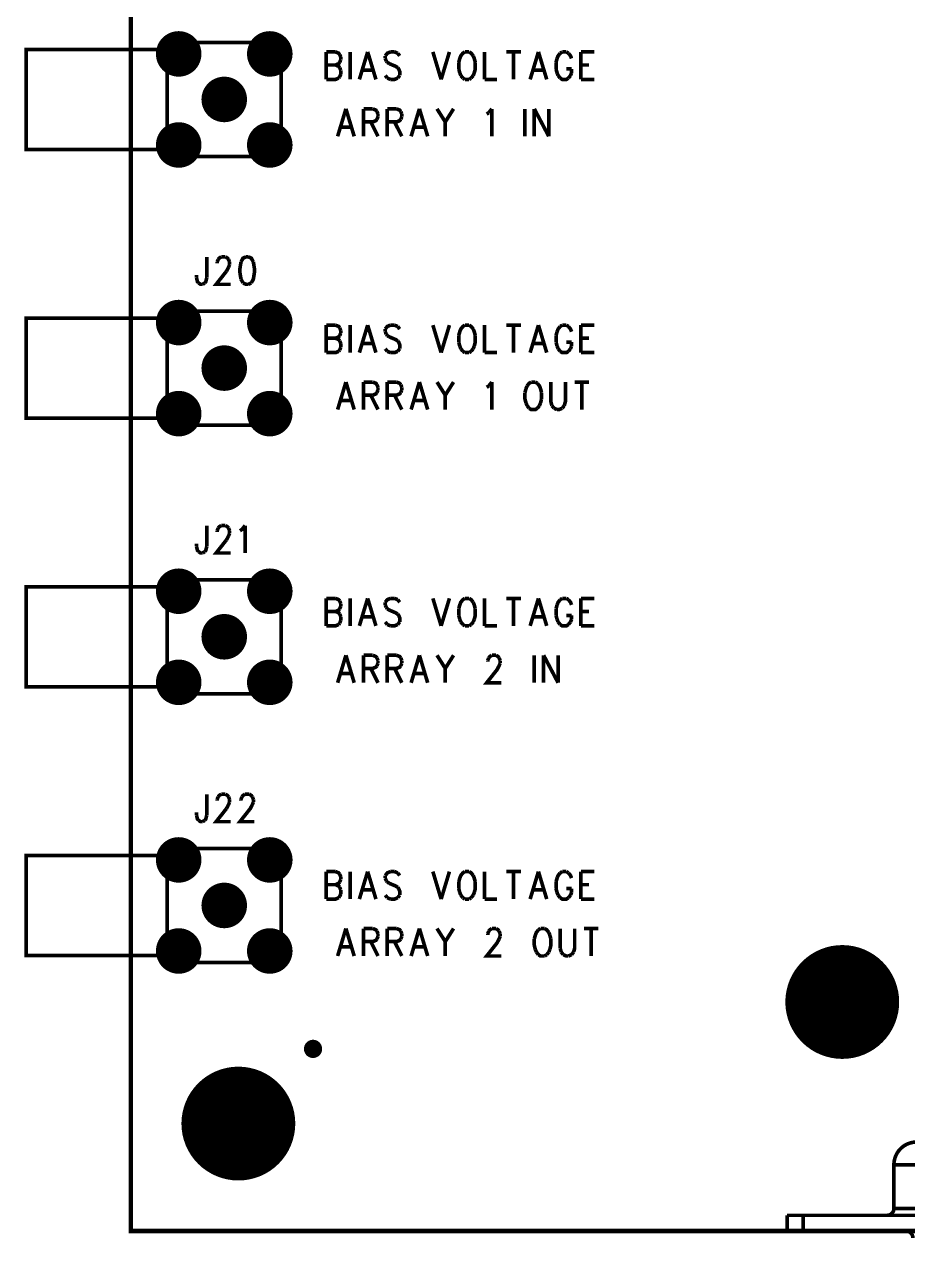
# Model space of a CAD drawing. Extents: x 7.77 to 13.51, y 7.55 to 13.01.
# Drawn here: x 7.766 to 9.706, y 7.981 to 10.65 of the extents above; entities that cross this region are included whole.
import ezdxf

# ---------------------------------------------------------------- set-up
doc = ezdxf.new("R2010")
doc.units = 0
doc.layers.get('0').update_dxf_attribs({"linetype": 'CONTINUOUS'})
doc.layers.add('ASSEMBLY_PHO', color=7, linetype='CONTINUOUS')

# ---------------------------------------------------------------- blocks, each defined once
blk = doc.blocks.new('ROUND_2')
at = {"const_width": 0.05}
blk.add_lwpolyline([(-0.025, 0, 1), (0.025, 0, 1)], format="xyb", close=True, dxfattribs=at)
blk = doc.blocks.new('ROUND_25')
at = {"const_width": 0.02}
blk.add_lwpolyline([(-0.01, 0, 1), (0.01, 0, 1)], format="xyb", close=True, dxfattribs=at)
blk = doc.blocks.new('ROUND_184')
at = {"const_width": 0.125}
blk.add_lwpolyline([(-0.0625, 0, 1), (0.0625, 0, 1)], format="xyb", close=True, dxfattribs=at)

msp = doc.modelspace()

# ---------------------------------------------------------------- linework, layer by layer
at = {"layer": 'ASSEMBLY_PHO'}
for points, const_width in [([(8, 8), (13.5, 8), (13.5, 13), (8, 13), (8, 8)], 0.01), ([(8.08, 10.375), (7.77, 10.375), (7.77, 10.595), (8.08098, 10.595)], 0.008), ([(8.33, 10.36), (8.08, 10.36), (8.08, 10.61), (8.33, 10.61), (8.33, 10.36)], 0.008), ([(8.429, 10.58937), (8.429, 10.529)], 0.008), ([(8.429, 10.58937), (8.44945, 10.58937)], 0.008), ([(8.44945, 10.58937), (8.45627, 10.5865), (8.45854, 10.58362)], 0.008), ([(8.45854, 10.56637), (8.45627, 10.5635), (8.44945, 10.56062)], 0.008), ([(8.45854, 10.58362), (8.46081, 10.57787)], 0.008), ([(8.46081, 10.57212), (8.45854, 10.56637)], 0.008), ([(8.46081, 10.57787), (8.46081, 10.57212)], 0.008), ([(8.48127, 10.58937), (8.48127, 10.529)], 0.008), ([(8.5199, 10.58937), (8.50172, 10.529)], 0.008), ([(8.5199, 10.58937), (8.53809, 10.529)], 0.008), ([(8.5699, 10.58937), (8.56309, 10.5865), (8.55854, 10.58075)], 0.008), ([(8.55854, 10.58075), (8.55854, 10.575)], 0.008), ([(8.55854, 10.575), (8.56081, 10.56925)], 0.008), ([(8.56081, 10.56925), (8.56309, 10.56637)], 0.008), ([(8.56309, 10.56637), (8.56763, 10.5635)], 0.008), ([(8.579, 10.58937), (8.5699, 10.58937)], 0.008), ([(8.58581, 10.5865), (8.579, 10.58937)], 0.008), ([(8.59036, 10.58075), (8.58581, 10.5865)], 0.008), ([(8.66309, 10.58937), (8.68127, 10.529)], 0.008), ([(8.69945, 10.58937), (8.68127, 10.529)], 0.008), ([(8.73354, 10.58937), (8.729, 10.5865), (8.72445, 10.58075), (8.72218, 10.575), (8.7199, 10.56637)], 0.008), ([(8.7199, 10.56637), (8.7199, 10.552)], 0.008), ([(8.74263, 10.58937), (8.73354, 10.58937)], 0.008), ([(8.75172, 10.58075), (8.74718, 10.5865), (8.74263, 10.58937)], 0.008), ([(8.75627, 10.56637), (8.754, 10.575), (8.75172, 10.58075)], 0.008), ([(8.754, 10.54337), (8.75627, 10.552), (8.75627, 10.56637)], 0.008), ([(8.77672, 10.58937), (8.77672, 10.529)], 0.008), ([(8.82445, 10.58937), (8.85627, 10.58937)], 0.008), ([(8.84036, 10.58937), (8.84036, 10.529)], 0.008), ([(8.8949, 10.58937), (8.87672, 10.529)], 0.008), ([(8.8949, 10.58937), (8.91309, 10.529)], 0.008), ([(8.93581, 10.575), (8.93354, 10.56637)], 0.008), ([(8.93354, 10.56637), (8.93354, 10.552)], 0.008), ([(8.94263, 10.5865), (8.93809, 10.58075), (8.93581, 10.575)], 0.008), ([(8.94718, 10.58937), (8.94263, 10.5865)], 0.008), ([(8.95627, 10.58937), (8.94718, 10.58937)], 0.008), ([(8.96081, 10.5865), (8.95627, 10.58937)], 0.008), ([(8.96763, 10.575), (8.96536, 10.58075), (8.96081, 10.5865)], 0.008), ([(8.98809, 10.58937), (8.98809, 10.529)], 0.008), ([(8.98809, 10.58937), (9.01763, 10.58937)], 0.008), ([(8.429, 10.56062), (8.44945, 10.56062)], 0.008), ([(8.44945, 10.56062), (8.45627, 10.55775), (8.45854, 10.55487)], 0.008), ([(8.45854, 10.55487), (8.46081, 10.54912)], 0.008), ([(8.46081, 10.5405), (8.45854, 10.53475)], 0.008), ([(8.46081, 10.54912), (8.46081, 10.5405)], 0.008), ([(8.50854, 10.54912), (8.53127, 10.54912)], 0.008), ([(8.56763, 10.5635), (8.58127, 10.55775), (8.58581, 10.55487)], 0.008), ([(8.58581, 10.55487), (8.58809, 10.552), (8.59036, 10.54625), (8.59036, 10.53762)], 0.008), ([(8.7199, 10.552), (8.72218, 10.54337)], 0.008), ([(8.72218, 10.54337), (8.72445, 10.53762)], 0.008), ([(8.75172, 10.53762), (8.754, 10.54337)], 0.008), ([(8.88354, 10.54912), (8.90627, 10.54912)], 0.008), ([(8.93354, 10.552), (8.93581, 10.54337)], 0.008), ([(8.93581, 10.54337), (8.93809, 10.53762)], 0.008), ([(8.95627, 10.552), (8.96763, 10.552)], 0.008), ([(8.96536, 10.53762), (8.96763, 10.54337)], 0.008), ([(8.96763, 10.54337), (8.96763, 10.552)], 0.008), ([(8.98809, 10.56062), (9.00627, 10.56062)], 0.008), ([(8.45627, 10.53187), (8.44945, 10.529), (8.429, 10.529)], 0.008), ([(8.45854, 10.53475), (8.45627, 10.53187)], 0.008), ([(8.56309, 10.53187), (8.55854, 10.53762)], 0.008), ([(8.5699, 10.529), (8.56309, 10.53187)], 0.008), ([(8.58581, 10.53187), (8.579, 10.529), (8.5699, 10.529)], 0.008), ([(8.59036, 10.53762), (8.58581, 10.53187)], 0.008), ([(8.72445, 10.53762), (8.729, 10.53187)], 0.008), ([(8.729, 10.53187), (8.73354, 10.529)], 0.008), ([(8.73354, 10.529), (8.74263, 10.529)], 0.008), ([(8.74263, 10.529), (8.74718, 10.53187)], 0.008), ([(8.74718, 10.53187), (8.75172, 10.53762)], 0.008), ([(8.77672, 10.529), (8.804, 10.529)], 0.008), ([(8.93809, 10.53762), (8.94263, 10.53187)], 0.008), ([(8.94263, 10.53187), (8.94718, 10.529), (8.95627, 10.529), (8.96081, 10.53187)], 0.008), ([(8.96081, 10.53187), (8.96536, 10.53762)], 0.008), ([(8.98809, 10.529), (9.01763, 10.529)], 0.008), ([(8.47218, 10.46437), (8.454, 10.404)], 0.008), ([(8.47218, 10.46437), (8.49036, 10.404)], 0.008), ([(8.51081, 10.46437), (8.51081, 10.404)], 0.008), ([(8.51081, 10.46437), (8.53127, 10.46437)], 0.008), ([(8.53127, 10.46437), (8.53809, 10.4615), (8.54036, 10.45862)], 0.008), ([(8.54036, 10.45862), (8.54263, 10.45287)], 0.008), ([(8.56309, 10.46437), (8.56309, 10.404)], 0.008), ([(8.56309, 10.46437), (8.58354, 10.46437)], 0.008), ([(8.58354, 10.46437), (8.59036, 10.4615), (8.59263, 10.45862)], 0.008), ([(8.59263, 10.45862), (8.5949, 10.45287)], 0.008), ([(8.63354, 10.46437), (8.61536, 10.404)], 0.008), ([(8.63354, 10.46437), (8.65172, 10.404)], 0.008), ([(8.67218, 10.46437), (8.69036, 10.43562)], 0.008), ([(8.70854, 10.46437), (8.69036, 10.43562)], 0.008), ([(8.78581, 10.45575), (8.79263, 10.46437)], 0.008), ([(8.79263, 10.46437), (8.79263, 10.404)], 0.008), ([(8.86536, 10.46437), (8.86536, 10.404)], 0.008), ([(8.88581, 10.46437), (8.88581, 10.404)], 0.008), ([(8.88581, 10.46437), (8.91763, 10.404)], 0.008), ([(8.91763, 10.46437), (8.91763, 10.404)], 0.008), ([(8.53127, 10.43562), (8.51081, 10.43562)], 0.008), ([(8.52672, 10.43562), (8.54263, 10.404)], 0.008), ([(8.54036, 10.44137), (8.53809, 10.4385), (8.53127, 10.43562)], 0.008), ([(8.54263, 10.44712), (8.54036, 10.44137)], 0.008), ([(8.54263, 10.45287), (8.54263, 10.44712)], 0.008), ([(8.58354, 10.43562), (8.56309, 10.43562)], 0.008), ([(8.579, 10.43562), (8.5949, 10.404)], 0.008), ([(8.59263, 10.44137), (8.59036, 10.4385), (8.58354, 10.43562)], 0.008), ([(8.5949, 10.44712), (8.59263, 10.44137)], 0.008), ([(8.5949, 10.45287), (8.5949, 10.44712)], 0.008), ([(8.69036, 10.43562), (8.69036, 10.404)], 0.008), ([(8.78127, 10.45287), (8.78581, 10.45575)], 0.008), ([(8.46081, 10.42412), (8.48354, 10.42412)], 0.008), ([(8.62218, 10.42412), (8.6449, 10.42412)], 0.008), ([(8.16672, 10.13937), (8.16672, 10.09337)], 0.008), ([(8.19172, 10.13362), (8.194, 10.1365), (8.19854, 10.13937)], 0.008), ([(8.19854, 10.13937), (8.20763, 10.13937)], 0.008), ([(8.20763, 10.13937), (8.21218, 10.1365), (8.21445, 10.13362)], 0.008), ([(8.25309, 10.13937), (8.24627, 10.1365), (8.24172, 10.12787)], 0.008), ([(8.25763, 10.13937), (8.25309, 10.13937)], 0.008), ([(8.269, 10.12787), (8.26445, 10.1365), (8.25763, 10.13937)], 0.008), ([(8.18945, 10.12787), (8.19172, 10.13362)], 0.008), ([(8.18945, 10.125), (8.18945, 10.12787)], 0.008), ([(8.21445, 10.11637), (8.2099, 10.10775)], 0.008), ([(8.21445, 10.13362), (8.21672, 10.12787)], 0.008), ([(8.21672, 10.12212), (8.21445, 10.11637)], 0.008), ([(8.21672, 10.12787), (8.21672, 10.12212)], 0.008), ([(8.24172, 10.12787), (8.23945, 10.1135), (8.23945, 10.10487)], 0.008), ([(8.27127, 10.10487), (8.27127, 10.1135), (8.269, 10.12787)], 0.008), ([(8.144, 10.09337), (8.144, 10.09912)], 0.008), ([(8.14854, 10.08187), (8.14627, 10.08475), (8.144, 10.09337)], 0.008), ([(8.16672, 10.09337), (8.16445, 10.08475), (8.16218, 10.08187)], 0.008), ([(8.2099, 10.10775), (8.18718, 10.079), (8.219, 10.079)], 0.008), ([(8.23945, 10.10487), (8.24172, 10.0905)], 0.008), ([(8.24172, 10.0905), (8.24627, 10.08187)], 0.008), ([(8.26445, 10.08187), (8.269, 10.0905), (8.27127, 10.10487)], 0.008), ([(8.15763, 10.079), (8.15309, 10.079), (8.14854, 10.08187)], 0.008), ([(8.16218, 10.08187), (8.15763, 10.079)], 0.008), ([(8.24627, 10.08187), (8.25309, 10.079), (8.25763, 10.079)], 0.008), ([(8.25763, 10.079), (8.26445, 10.08187)], 0.008), ([(8.08, 9.785), (7.77, 9.785), (7.77, 10.005), (8.08098, 10.005)], 0.008), ([(8.33, 9.77), (8.08, 9.77), (8.08, 10.02), (8.33, 10.02), (8.33, 9.77)], 0.008), ([(8.429, 9.98937), (8.429, 9.929)], 0.008), ([(8.429, 9.98937), (8.44945, 9.98937)], 0.008), ([(8.44945, 9.98937), (8.45627, 9.9865), (8.45854, 9.98362)], 0.008), ([(8.45854, 9.98362), (8.46081, 9.97787)], 0.008), ([(8.48127, 9.98937), (8.48127, 9.929)], 0.008), ([(8.5199, 9.98937), (8.50172, 9.929)], 0.008), ([(8.5199, 9.98937), (8.53809, 9.929)], 0.008), ([(8.5699, 9.98937), (8.56309, 9.9865), (8.55854, 9.98075)], 0.008), ([(8.55854, 9.98075), (8.55854, 9.975)], 0.008), ([(8.579, 9.98937), (8.5699, 9.98937)], 0.008), ([(8.58581, 9.9865), (8.579, 9.98937)], 0.008), ([(8.59036, 9.98075), (8.58581, 9.9865)], 0.008), ([(8.66309, 9.98937), (8.68127, 9.929)], 0.008), ([(8.69945, 9.98937), (8.68127, 9.929)], 0.008), ([(8.73354, 9.98937), (8.729, 9.9865), (8.72445, 9.98075), (8.72218, 9.975), (8.7199, 9.96637)], 0.008), ([(8.74263, 9.98937), (8.73354, 9.98937)], 0.008), ([(8.75172, 9.98075), (8.74718, 9.9865), (8.74263, 9.98937)], 0.008), ([(8.75627, 9.96637), (8.754, 9.975), (8.75172, 9.98075)], 0.008), ([(8.77672, 9.98937), (8.77672, 9.929)], 0.008), ([(8.82445, 9.98937), (8.85627, 9.98937)], 0.008), ([(8.84036, 9.98937), (8.84036, 9.929)], 0.008), ([(8.8949, 9.98937), (8.87672, 9.929)], 0.008), ([(8.8949, 9.98937), (8.91309, 9.929)], 0.008), ([(8.94263, 9.9865), (8.93809, 9.98075), (8.93581, 9.975)], 0.008), ([(8.94718, 9.98937), (8.94263, 9.9865)], 0.008), ([(8.95627, 9.98937), (8.94718, 9.98937)], 0.008), ([(8.96081, 9.9865), (8.95627, 9.98937)], 0.008), ([(8.96763, 9.975), (8.96536, 9.98075), (8.96081, 9.9865)], 0.008), ([(8.98809, 9.98937), (8.98809, 9.929)], 0.008), ([(8.98809, 9.98937), (9.01763, 9.98937)], 0.008), ([(8.429, 9.96062), (8.44945, 9.96062)], 0.008), ([(8.45854, 9.96637), (8.45627, 9.9635), (8.44945, 9.96062)], 0.008), ([(8.44945, 9.96062), (8.45627, 9.95775), (8.45854, 9.95487)], 0.008), ([(8.46081, 9.97212), (8.45854, 9.96637)], 0.008), ([(8.45854, 9.95487), (8.46081, 9.94912)], 0.008), ([(8.46081, 9.97787), (8.46081, 9.97212)], 0.008), ([(8.55854, 9.975), (8.56081, 9.96925)], 0.008), ([(8.56081, 9.96925), (8.56309, 9.96637)], 0.008), ([(8.56309, 9.96637), (8.56763, 9.9635)], 0.008), ([(8.56763, 9.9635), (8.58127, 9.95775), (8.58581, 9.95487)], 0.008), ([(8.58581, 9.95487), (8.58809, 9.952), (8.59036, 9.94625), (8.59036, 9.93762)], 0.008), ([(8.7199, 9.96637), (8.7199, 9.952)], 0.008), ([(8.7199, 9.952), (8.72218, 9.94337)], 0.008), ([(8.754, 9.94337), (8.75627, 9.952), (8.75627, 9.96637)], 0.008), ([(8.93581, 9.975), (8.93354, 9.96637)], 0.008), ([(8.93354, 9.96637), (8.93354, 9.952)], 0.008), ([(8.93354, 9.952), (8.93581, 9.94337)], 0.008), ([(8.95627, 9.952), (8.96763, 9.952)], 0.008), ([(8.96763, 9.94337), (8.96763, 9.952)], 0.008), ([(8.98809, 9.96062), (9.00627, 9.96062)], 0.008), ([(8.45627, 9.93187), (8.44945, 9.929), (8.429, 9.929)], 0.008), ([(8.45854, 9.93475), (8.45627, 9.93187)], 0.008), ([(8.46081, 9.9405), (8.45854, 9.93475)], 0.008), ([(8.46081, 9.94912), (8.46081, 9.9405)], 0.008), ([(8.50854, 9.94912), (8.53127, 9.94912)], 0.008), ([(8.56309, 9.93187), (8.55854, 9.93762)], 0.008), ([(8.5699, 9.929), (8.56309, 9.93187)], 0.008), ([(8.58581, 9.93187), (8.579, 9.929), (8.5699, 9.929)], 0.008), ([(8.59036, 9.93762), (8.58581, 9.93187)], 0.008), ([(8.72218, 9.94337), (8.72445, 9.93762)], 0.008), ([(8.72445, 9.93762), (8.729, 9.93187)], 0.008), ([(8.729, 9.93187), (8.73354, 9.929)], 0.008), ([(8.73354, 9.929), (8.74263, 9.929)], 0.008), ([(8.74263, 9.929), (8.74718, 9.93187)], 0.008), ([(8.74718, 9.93187), (8.75172, 9.93762)], 0.008), ([(8.75172, 9.93762), (8.754, 9.94337)], 0.008), ([(8.77672, 9.929), (8.804, 9.929)], 0.008), ([(8.88354, 9.94912), (8.90627, 9.94912)], 0.008), ([(8.93581, 9.94337), (8.93809, 9.93762)], 0.008), ([(8.93809, 9.93762), (8.94263, 9.93187)], 0.008), ([(8.94263, 9.93187), (8.94718, 9.929), (8.95627, 9.929), (8.96081, 9.93187)], 0.008), ([(8.96081, 9.93187), (8.96536, 9.93762)], 0.008), ([(8.96536, 9.93762), (8.96763, 9.94337)], 0.008), ([(8.98809, 9.929), (9.01763, 9.929)], 0.008), ([(8.47218, 9.86437), (8.454, 9.804)], 0.008), ([(8.47218, 9.86437), (8.49036, 9.804)], 0.008), ([(8.51081, 9.86437), (8.51081, 9.804)], 0.008), ([(8.51081, 9.86437), (8.53127, 9.86437)], 0.008), ([(8.53127, 9.86437), (8.53809, 9.8615), (8.54036, 9.85862)], 0.008), ([(8.54036, 9.85862), (8.54263, 9.85287)], 0.008), ([(8.54263, 9.84712), (8.54036, 9.84137)], 0.008), ([(8.54263, 9.85287), (8.54263, 9.84712)], 0.008), ([(8.56309, 9.86437), (8.56309, 9.804)], 0.008), ([(8.56309, 9.86437), (8.58354, 9.86437)], 0.008), ([(8.58354, 9.86437), (8.59036, 9.8615), (8.59263, 9.85862)], 0.008), ([(8.59263, 9.85862), (8.5949, 9.85287)], 0.008), ([(8.5949, 9.84712), (8.59263, 9.84137)], 0.008), ([(8.5949, 9.85287), (8.5949, 9.84712)], 0.008), ([(8.63354, 9.86437), (8.61536, 9.804)], 0.008), ([(8.63354, 9.86437), (8.65172, 9.804)], 0.008), ([(8.67218, 9.86437), (8.69036, 9.83562)], 0.008), ([(8.70854, 9.86437), (8.69036, 9.83562)], 0.008), ([(8.78127, 9.85287), (8.78581, 9.85575)], 0.008), ([(8.78581, 9.85575), (8.79263, 9.86437)], 0.008), ([(8.79263, 9.86437), (8.79263, 9.804)], 0.008), ([(8.86763, 9.85), (8.86536, 9.84137)], 0.008), ([(8.8699, 9.85575), (8.86763, 9.85)], 0.008), ([(8.879, 9.86437), (8.87445, 9.8615), (8.8699, 9.85575)], 0.008), ([(8.88809, 9.86437), (8.879, 9.86437)], 0.008), ([(8.89263, 9.8615), (8.88809, 9.86437)], 0.008), ([(8.90172, 9.84137), (8.89945, 9.85), (8.89718, 9.85575), (8.89263, 9.8615)], 0.008), ([(8.92218, 9.86437), (8.92218, 9.82125), (8.92445, 9.81262)], 0.008), ([(8.95172, 9.81262), (8.954, 9.82125), (8.954, 9.86437)], 0.008), ([(8.97445, 9.86437), (9.00627, 9.86437)], 0.008), ([(8.99036, 9.86437), (8.99036, 9.804)], 0.008), ([(8.46081, 9.82412), (8.48354, 9.82412)], 0.008), ([(8.53127, 9.83562), (8.51081, 9.83562)], 0.008), ([(8.52672, 9.83562), (8.54263, 9.804)], 0.008), ([(8.54036, 9.84137), (8.53809, 9.8385), (8.53127, 9.83562)], 0.008), ([(8.58354, 9.83562), (8.56309, 9.83562)], 0.008), ([(8.579, 9.83562), (8.5949, 9.804)], 0.008), ([(8.59263, 9.84137), (8.59036, 9.8385), (8.58354, 9.83562)], 0.008), ([(8.62218, 9.82412), (8.6449, 9.82412)], 0.008), ([(8.69036, 9.83562), (8.69036, 9.804)], 0.008), ([(8.86536, 9.84137), (8.86536, 9.827), (8.86763, 9.81837)], 0.008), ([(8.86763, 9.81837), (8.8699, 9.81262)], 0.008), ([(8.89718, 9.81262), (8.89945, 9.81837)], 0.008), ([(8.89945, 9.81837), (8.90172, 9.827)], 0.008), ([(8.90172, 9.827), (8.90172, 9.84137)], 0.008), ([(8.8699, 9.81262), (8.87445, 9.80687)], 0.008), ([(8.87445, 9.80687), (8.879, 9.804), (8.88809, 9.804), (8.89263, 9.80687)], 0.008), ([(8.89263, 9.80687), (8.89718, 9.81262)], 0.008), ([(8.92445, 9.81262), (8.929, 9.80687)], 0.008), ([(8.929, 9.80687), (8.93581, 9.804)], 0.008), ([(8.93581, 9.804), (8.94036, 9.804), (8.94718, 9.80687)], 0.008), ([(8.94718, 9.80687), (8.95172, 9.81262)], 0.008), ([(8.16672, 9.54937), (8.16672, 9.50337)], 0.008), ([(8.18945, 9.53787), (8.19172, 9.54362)], 0.008), ([(8.18945, 9.535), (8.18945, 9.53787)], 0.008), ([(8.19172, 9.54362), (8.194, 9.5465), (8.19854, 9.54937)], 0.008), ([(8.19854, 9.54937), (8.20763, 9.54937)], 0.008), ([(8.20763, 9.54937), (8.21218, 9.5465), (8.21445, 9.54362)], 0.008), ([(8.21445, 9.52637), (8.2099, 9.51775)], 0.008), ([(8.21445, 9.54362), (8.21672, 9.53787)], 0.008), ([(8.21672, 9.53212), (8.21445, 9.52637)], 0.008), ([(8.21672, 9.53787), (8.21672, 9.53212)], 0.008), ([(8.23945, 9.53787), (8.244, 9.54075), (8.25081, 9.54937)], 0.008), ([(8.25081, 9.54937), (8.25081, 9.489)], 0.008), ([(8.144, 9.50337), (8.144, 9.50912)], 0.008), ([(8.14854, 9.49187), (8.14627, 9.49475), (8.144, 9.50337)], 0.008), ([(8.16672, 9.50337), (8.16445, 9.49475), (8.16218, 9.49187)], 0.008), ([(8.2099, 9.51775), (8.18718, 9.489), (8.219, 9.489)], 0.008), ([(8.15763, 9.489), (8.15309, 9.489), (8.14854, 9.49187)], 0.008), ([(8.16218, 9.49187), (8.15763, 9.489)], 0.008), ([(8.33, 9.18), (8.08, 9.18), (8.08, 9.43), (8.33, 9.43), (8.33, 9.18)], 0.008), ([(8.08, 9.195), (7.77, 9.195), (7.77, 9.415), (8.08098, 9.415)], 0.008), ([(8.429, 9.38937), (8.429, 9.329)], 0.008), ([(8.429, 9.38937), (8.44945, 9.38937)], 0.008), ([(8.44945, 9.38937), (8.45627, 9.3865), (8.45854, 9.38362)], 0.008), ([(8.45854, 9.36637), (8.45627, 9.3635), (8.44945, 9.36062)], 0.008), ([(8.45854, 9.38362), (8.46081, 9.37787)], 0.008), ([(8.46081, 9.37212), (8.45854, 9.36637)], 0.008), ([(8.46081, 9.37787), (8.46081, 9.37212)], 0.008), ([(8.48127, 9.38937), (8.48127, 9.329)], 0.008), ([(8.5199, 9.38937), (8.50172, 9.329)], 0.008), ([(8.5199, 9.38937), (8.53809, 9.329)], 0.008), ([(8.5699, 9.38937), (8.56309, 9.3865), (8.55854, 9.38075)], 0.008), ([(8.55854, 9.38075), (8.55854, 9.375)], 0.008), ([(8.55854, 9.375), (8.56081, 9.36925)], 0.008), ([(8.56081, 9.36925), (8.56309, 9.36637)], 0.008), ([(8.56309, 9.36637), (8.56763, 9.3635)], 0.008), ([(8.579, 9.38937), (8.5699, 9.38937)], 0.008), ([(8.58581, 9.3865), (8.579, 9.38937)], 0.008), ([(8.59036, 9.38075), (8.58581, 9.3865)], 0.008), ([(8.66309, 9.38937), (8.68127, 9.329)], 0.008), ([(8.69945, 9.38937), (8.68127, 9.329)], 0.008), ([(8.73354, 9.38937), (8.729, 9.3865), (8.72445, 9.38075), (8.72218, 9.375), (8.7199, 9.36637)], 0.008), ([(8.7199, 9.36637), (8.7199, 9.352)], 0.008), ([(8.74263, 9.38937), (8.73354, 9.38937)], 0.008), ([(8.75172, 9.38075), (8.74718, 9.3865), (8.74263, 9.38937)], 0.008), ([(8.75627, 9.36637), (8.754, 9.375), (8.75172, 9.38075)], 0.008), ([(8.754, 9.34337), (8.75627, 9.352), (8.75627, 9.36637)], 0.008), ([(8.77672, 9.38937), (8.77672, 9.329)], 0.008), ([(8.82445, 9.38937), (8.85627, 9.38937)], 0.008), ([(8.84036, 9.38937), (8.84036, 9.329)], 0.008), ([(8.8949, 9.38937), (8.87672, 9.329)], 0.008), ([(8.8949, 9.38937), (8.91309, 9.329)], 0.008), ([(8.93581, 9.375), (8.93354, 9.36637)], 0.008), ([(8.93354, 9.36637), (8.93354, 9.352)], 0.008), ([(8.94263, 9.3865), (8.93809, 9.38075), (8.93581, 9.375)], 0.008), ([(8.94718, 9.38937), (8.94263, 9.3865)], 0.008), ([(8.95627, 9.38937), (8.94718, 9.38937)], 0.008), ([(8.96081, 9.3865), (8.95627, 9.38937)], 0.008), ([(8.96763, 9.375), (8.96536, 9.38075), (8.96081, 9.3865)], 0.008), ([(8.98809, 9.38937), (8.98809, 9.329)], 0.008), ([(8.98809, 9.38937), (9.01763, 9.38937)], 0.008), ([(8.429, 9.36062), (8.44945, 9.36062)], 0.008), ([(8.44945, 9.36062), (8.45627, 9.35775), (8.45854, 9.35487)], 0.008), ([(8.45854, 9.35487), (8.46081, 9.34912)], 0.008), ([(8.46081, 9.3405), (8.45854, 9.33475)], 0.008), ([(8.46081, 9.34912), (8.46081, 9.3405)], 0.008), ([(8.50854, 9.34912), (8.53127, 9.34912)], 0.008), ([(8.56309, 9.33187), (8.55854, 9.33762)], 0.008), ([(8.56763, 9.3635), (8.58127, 9.35775), (8.58581, 9.35487)], 0.008), ([(8.58581, 9.35487), (8.58809, 9.352), (8.59036, 9.34625), (8.59036, 9.33762)], 0.008), ([(8.59036, 9.33762), (8.58581, 9.33187)], 0.008), ([(8.7199, 9.352), (8.72218, 9.34337)], 0.008), ([(8.72218, 9.34337), (8.72445, 9.33762)], 0.008), ([(8.72445, 9.33762), (8.729, 9.33187)], 0.008), ([(8.74718, 9.33187), (8.75172, 9.33762)], 0.008), ([(8.75172, 9.33762), (8.754, 9.34337)], 0.008), ([(8.88354, 9.34912), (8.90627, 9.34912)], 0.008), ([(8.93354, 9.352), (8.93581, 9.34337)], 0.008), ([(8.93581, 9.34337), (8.93809, 9.33762)], 0.008), ([(8.93809, 9.33762), (8.94263, 9.33187)], 0.008), ([(8.95627, 9.352), (8.96763, 9.352)], 0.008), ([(8.96081, 9.33187), (8.96536, 9.33762)], 0.008), ([(8.96536, 9.33762), (8.96763, 9.34337)], 0.008), ([(8.96763, 9.34337), (8.96763, 9.352)], 0.008), ([(8.98809, 9.36062), (9.00627, 9.36062)], 0.008), ([(8.45627, 9.33187), (8.44945, 9.329), (8.429, 9.329)], 0.008), ([(8.45854, 9.33475), (8.45627, 9.33187)], 0.008), ([(8.5699, 9.329), (8.56309, 9.33187)], 0.008), ([(8.58581, 9.33187), (8.579, 9.329), (8.5699, 9.329)], 0.008), ([(8.729, 9.33187), (8.73354, 9.329)], 0.008), ([(8.73354, 9.329), (8.74263, 9.329)], 0.008), ([(8.74263, 9.329), (8.74718, 9.33187)], 0.008), ([(8.77672, 9.329), (8.804, 9.329)], 0.008), ([(8.94263, 9.33187), (8.94718, 9.329), (8.95627, 9.329), (8.96081, 9.33187)], 0.008), ([(8.98809, 9.329), (9.01763, 9.329)], 0.008), ([(8.47218, 9.26437), (8.454, 9.204)], 0.008), ([(8.47218, 9.26437), (8.49036, 9.204)], 0.008), ([(8.51081, 9.26437), (8.51081, 9.204)], 0.008), ([(8.51081, 9.26437), (8.53127, 9.26437)], 0.008), ([(8.53127, 9.26437), (8.53809, 9.2615), (8.54036, 9.25862)], 0.008), ([(8.54036, 9.25862), (8.54263, 9.25287)], 0.008), ([(8.56309, 9.26437), (8.56309, 9.204)], 0.008), ([(8.56309, 9.26437), (8.58354, 9.26437)], 0.008), ([(8.58354, 9.26437), (8.59036, 9.2615), (8.59263, 9.25862)], 0.008), ([(8.59263, 9.25862), (8.5949, 9.25287)], 0.008), ([(8.63354, 9.26437), (8.61536, 9.204)], 0.008), ([(8.63354, 9.26437), (8.65172, 9.204)], 0.008), ([(8.67218, 9.26437), (8.69036, 9.23562)], 0.008), ([(8.70854, 9.26437), (8.69036, 9.23562)], 0.008), ([(8.78354, 9.25287), (8.78581, 9.25862)], 0.008), ([(8.78581, 9.25862), (8.78809, 9.2615), (8.79263, 9.26437)], 0.008), ([(8.79263, 9.26437), (8.80172, 9.26437)], 0.008), ([(8.80172, 9.26437), (8.80627, 9.2615), (8.80854, 9.25862)], 0.008), ([(8.80854, 9.25862), (8.81081, 9.25287)], 0.008), ([(8.88581, 9.26437), (8.88581, 9.204)], 0.008), ([(8.90627, 9.26437), (8.90627, 9.204)], 0.008), ([(8.90627, 9.26437), (8.93809, 9.204)], 0.008), ([(8.93809, 9.26437), (8.93809, 9.204)], 0.008), ([(8.53127, 9.23562), (8.51081, 9.23562)], 0.008), ([(8.52672, 9.23562), (8.54263, 9.204)], 0.008), ([(8.54036, 9.24137), (8.53809, 9.2385), (8.53127, 9.23562)], 0.008), ([(8.54263, 9.24712), (8.54036, 9.24137)], 0.008), ([(8.54263, 9.25287), (8.54263, 9.24712)], 0.008), ([(8.58354, 9.23562), (8.56309, 9.23562)], 0.008), ([(8.579, 9.23562), (8.5949, 9.204)], 0.008), ([(8.59263, 9.24137), (8.59036, 9.2385), (8.58354, 9.23562)], 0.008), ([(8.5949, 9.24712), (8.59263, 9.24137)], 0.008), ([(8.5949, 9.25287), (8.5949, 9.24712)], 0.008), ([(8.69036, 9.23562), (8.69036, 9.204)], 0.008), ([(8.80854, 9.24137), (8.804, 9.23275), (8.78127, 9.204), (8.81309, 9.204)], 0.008), ([(8.78354, 9.25), (8.78354, 9.25287)], 0.008), ([(8.81081, 9.24712), (8.80854, 9.24137)], 0.008), ([(8.81081, 9.25287), (8.81081, 9.24712)], 0.008), ([(8.46081, 9.22412), (8.48354, 9.22412)], 0.008), ([(8.62218, 9.22412), (8.6449, 9.22412)], 0.008), ([(8.16672, 8.95937), (8.16672, 8.91337)], 0.008), ([(8.18945, 8.94787), (8.19172, 8.95362)], 0.008), ([(8.18945, 8.945), (8.18945, 8.94787)], 0.008), ([(8.19172, 8.95362), (8.194, 8.9565), (8.19854, 8.95937)], 0.008), ([(8.19854, 8.95937), (8.20763, 8.95937)], 0.008), ([(8.20763, 8.95937), (8.21218, 8.9565), (8.21445, 8.95362)], 0.008), ([(8.21445, 8.95362), (8.21672, 8.94787)], 0.008), ([(8.21672, 8.94212), (8.21445, 8.93637)], 0.008), ([(8.21672, 8.94787), (8.21672, 8.94212)], 0.008), ([(8.24172, 8.94787), (8.244, 8.95362)], 0.008), ([(8.24172, 8.945), (8.24172, 8.94787)], 0.008), ([(8.244, 8.95362), (8.24627, 8.9565), (8.25081, 8.95937)], 0.008), ([(8.25081, 8.95937), (8.2599, 8.95937)], 0.008), ([(8.2599, 8.95937), (8.26445, 8.9565), (8.26672, 8.95362)], 0.008), ([(8.26672, 8.95362), (8.269, 8.94787)], 0.008), ([(8.269, 8.94212), (8.26672, 8.93637)], 0.008), ([(8.269, 8.94787), (8.269, 8.94212)], 0.008), ([(8.144, 8.91337), (8.144, 8.91912)], 0.008), ([(8.14854, 8.90187), (8.14627, 8.90475), (8.144, 8.91337)], 0.008), ([(8.16672, 8.91337), (8.16445, 8.90475), (8.16218, 8.90187)], 0.008), ([(8.2099, 8.92775), (8.18718, 8.899), (8.219, 8.899)], 0.008), ([(8.21445, 8.93637), (8.2099, 8.92775)], 0.008), ([(8.26672, 8.93637), (8.26218, 8.92775), (8.23945, 8.899), (8.27127, 8.899)], 0.008), ([(8.15763, 8.899), (8.15309, 8.899), (8.14854, 8.90187)], 0.008), ([(8.16218, 8.90187), (8.15763, 8.899)], 0.008), ([(8.33, 8.59), (8.08, 8.59), (8.08, 8.84), (8.33, 8.84), (8.33, 8.59)], 0.008), ([(8.08, 8.605), (7.77, 8.605), (7.77, 8.825), (8.08098, 8.825)], 0.008), ([(8.429, 8.78937), (8.429, 8.729)], 0.008), ([(8.429, 8.78937), (8.44945, 8.78937)], 0.008), ([(8.44945, 8.78937), (8.45627, 8.7865), (8.45854, 8.78362)], 0.008), ([(8.45854, 8.78362), (8.46081, 8.77787)], 0.008), ([(8.46081, 8.77787), (8.46081, 8.77212)], 0.008), ([(8.48127, 8.78937), (8.48127, 8.729)], 0.008), ([(8.5199, 8.78937), (8.50172, 8.729)], 0.008), ([(8.5199, 8.78937), (8.53809, 8.729)], 0.008), ([(8.5699, 8.78937), (8.56309, 8.7865), (8.55854, 8.78075)], 0.008), ([(8.55854, 8.78075), (8.55854, 8.775)], 0.008), ([(8.579, 8.78937), (8.5699, 8.78937)], 0.008), ([(8.58581, 8.7865), (8.579, 8.78937)], 0.008), ([(8.59036, 8.78075), (8.58581, 8.7865)], 0.008), ([(8.66309, 8.78937), (8.68127, 8.729)], 0.008), ([(8.69945, 8.78937), (8.68127, 8.729)], 0.008), ([(8.73354, 8.78937), (8.729, 8.7865), (8.72445, 8.78075), (8.72218, 8.775), (8.7199, 8.76637)], 0.008), ([(8.74263, 8.78937), (8.73354, 8.78937)], 0.008), ([(8.75172, 8.78075), (8.74718, 8.7865), (8.74263, 8.78937)], 0.008), ([(8.75627, 8.76637), (8.754, 8.775), (8.75172, 8.78075)], 0.008), ([(8.77672, 8.78937), (8.77672, 8.729)], 0.008), ([(8.82445, 8.78937), (8.85627, 8.78937)], 0.008), ([(8.84036, 8.78937), (8.84036, 8.729)], 0.008), ([(8.8949, 8.78937), (8.87672, 8.729)], 0.008), ([(8.8949, 8.78937), (8.91309, 8.729)], 0.008), ([(8.94263, 8.7865), (8.93809, 8.78075), (8.93581, 8.775)], 0.008), ([(8.94718, 8.78937), (8.94263, 8.7865)], 0.008), ([(8.95627, 8.78937), (8.94718, 8.78937)], 0.008), ([(8.96081, 8.7865), (8.95627, 8.78937)], 0.008), ([(8.96763, 8.775), (8.96536, 8.78075), (8.96081, 8.7865)], 0.008), ([(8.98809, 8.78937), (8.98809, 8.729)], 0.008), ([(8.98809, 8.78937), (9.01763, 8.78937)], 0.008), ([(8.429, 8.76062), (8.44945, 8.76062)], 0.008), ([(8.45854, 8.76637), (8.45627, 8.7635), (8.44945, 8.76062)], 0.008), ([(8.44945, 8.76062), (8.45627, 8.75775), (8.45854, 8.75487)], 0.008), ([(8.46081, 8.77212), (8.45854, 8.76637)], 0.008), ([(8.45854, 8.75487), (8.46081, 8.74912)], 0.008), ([(8.55854, 8.775), (8.56081, 8.76925)], 0.008), ([(8.56081, 8.76925), (8.56309, 8.76637)], 0.008), ([(8.56309, 8.76637), (8.56763, 8.7635)], 0.008), ([(8.56763, 8.7635), (8.58127, 8.75775), (8.58581, 8.75487)], 0.008), ([(8.58581, 8.75487), (8.58809, 8.752), (8.59036, 8.74625), (8.59036, 8.73762)], 0.008), ([(8.7199, 8.76637), (8.7199, 8.752)], 0.008), ([(8.7199, 8.752), (8.72218, 8.74337)], 0.008), ([(8.754, 8.74337), (8.75627, 8.752), (8.75627, 8.76637)], 0.008), ([(8.93581, 8.775), (8.93354, 8.76637)], 0.008), ([(8.93354, 8.76637), (8.93354, 8.752)], 0.008), ([(8.93354, 8.752), (8.93581, 8.74337)], 0.008), ([(8.95627, 8.752), (8.96763, 8.752)], 0.008), ([(8.96763, 8.74337), (8.96763, 8.752)], 0.008), ([(8.98809, 8.76062), (9.00627, 8.76062)], 0.008), ([(8.45627, 8.73187), (8.44945, 8.729), (8.429, 8.729)], 0.008), ([(8.45854, 8.73475), (8.45627, 8.73187)], 0.008), ([(8.46081, 8.7405), (8.45854, 8.73475)], 0.008), ([(8.46081, 8.74912), (8.46081, 8.7405)], 0.008), ([(8.50854, 8.74912), (8.53127, 8.74912)], 0.008), ([(8.56309, 8.73187), (8.55854, 8.73762)], 0.008), ([(8.5699, 8.729), (8.56309, 8.73187)], 0.008), ([(8.58581, 8.73187), (8.579, 8.729), (8.5699, 8.729)], 0.008), ([(8.59036, 8.73762), (8.58581, 8.73187)], 0.008), ([(8.72218, 8.74337), (8.72445, 8.73762)], 0.008), ([(8.72445, 8.73762), (8.729, 8.73187)], 0.008), ([(8.729, 8.73187), (8.73354, 8.729)], 0.008), ([(8.73354, 8.729), (8.74263, 8.729)], 0.008), ([(8.74263, 8.729), (8.74718, 8.73187)], 0.008), ([(8.74718, 8.73187), (8.75172, 8.73762)], 0.008), ([(8.75172, 8.73762), (8.754, 8.74337)], 0.008), ([(8.77672, 8.729), (8.804, 8.729)], 0.008), ([(8.88354, 8.74912), (8.90627, 8.74912)], 0.008), ([(8.93581, 8.74337), (8.93809, 8.73762)], 0.008), ([(8.93809, 8.73762), (8.94263, 8.73187)], 0.008), ([(8.94263, 8.73187), (8.94718, 8.729), (8.95627, 8.729), (8.96081, 8.73187)], 0.008), ([(8.96081, 8.73187), (8.96536, 8.73762)], 0.008), ([(8.96536, 8.73762), (8.96763, 8.74337)], 0.008), ([(8.98809, 8.729), (9.01763, 8.729)], 0.008), ([(8.47218, 8.66437), (8.454, 8.604)], 0.008), ([(8.47218, 8.66437), (8.49036, 8.604)], 0.008), ([(8.51081, 8.66437), (8.51081, 8.604)], 0.008), ([(8.51081, 8.66437), (8.53127, 8.66437)], 0.008), ([(8.53127, 8.66437), (8.53809, 8.6615), (8.54036, 8.65862)], 0.008), ([(8.54036, 8.65862), (8.54263, 8.65287)], 0.008), ([(8.54263, 8.64712), (8.54036, 8.64137)], 0.008), ([(8.54263, 8.65287), (8.54263, 8.64712)], 0.008), ([(8.56309, 8.66437), (8.56309, 8.604)], 0.008), ([(8.56309, 8.66437), (8.58354, 8.66437)], 0.008), ([(8.58354, 8.66437), (8.59036, 8.6615), (8.59263, 8.65862)], 0.008), ([(8.59263, 8.65862), (8.5949, 8.65287)], 0.008), ([(8.5949, 8.64712), (8.59263, 8.64137)], 0.008), ([(8.5949, 8.65287), (8.5949, 8.64712)], 0.008), ([(8.63354, 8.66437), (8.61536, 8.604)], 0.008), ([(8.63354, 8.66437), (8.65172, 8.604)], 0.008), ([(8.67218, 8.66437), (8.69036, 8.63562)], 0.008), ([(8.70854, 8.66437), (8.69036, 8.63562)], 0.008), ([(8.78354, 8.65287), (8.78581, 8.65862)], 0.008), ([(8.78354, 8.65), (8.78354, 8.65287)], 0.008), ([(8.78581, 8.65862), (8.78809, 8.6615), (8.79263, 8.66437)], 0.008), ([(8.79263, 8.66437), (8.80172, 8.66437)], 0.008), ([(8.80172, 8.66437), (8.80627, 8.6615), (8.80854, 8.65862)], 0.008), ([(8.80854, 8.65862), (8.81081, 8.65287)], 0.008), ([(8.81081, 8.64712), (8.80854, 8.64137)], 0.008), ([(8.81081, 8.65287), (8.81081, 8.64712)], 0.008), ([(8.8949, 8.6615), (8.89036, 8.65575), (8.88809, 8.65), (8.88581, 8.64137)], 0.008), ([(8.89945, 8.66437), (8.8949, 8.6615)], 0.008), ([(8.90854, 8.66437), (8.89945, 8.66437)], 0.008), ([(8.91763, 8.65575), (8.91309, 8.6615), (8.90854, 8.66437)], 0.008), ([(8.9199, 8.65), (8.91763, 8.65575)], 0.008), ([(8.92218, 8.64137), (8.9199, 8.65)], 0.008), ([(8.94263, 8.66437), (8.94263, 8.62125)], 0.008), ([(8.97218, 8.61262), (8.97445, 8.62125), (8.97445, 8.66437)], 0.008), ([(8.9949, 8.66437), (9.02672, 8.66437)], 0.008), ([(9.01081, 8.66437), (9.01081, 8.604)], 0.008), ([(8.46081, 8.62412), (8.48354, 8.62412)], 0.008), ([(8.53127, 8.63562), (8.51081, 8.63562)], 0.008), ([(8.52672, 8.63562), (8.54263, 8.604)], 0.008), ([(8.54036, 8.64137), (8.53809, 8.6385), (8.53127, 8.63562)], 0.008), ([(8.58354, 8.63562), (8.56309, 8.63562)], 0.008), ([(8.579, 8.63562), (8.5949, 8.604)], 0.008), ([(8.59263, 8.64137), (8.59036, 8.6385), (8.58354, 8.63562)], 0.008), ([(8.62218, 8.62412), (8.6449, 8.62412)], 0.008), ([(8.69036, 8.63562), (8.69036, 8.604)], 0.008), ([(8.80854, 8.64137), (8.804, 8.63275), (8.78127, 8.604), (8.81309, 8.604)], 0.008), ([(8.88581, 8.64137), (8.88581, 8.627)], 0.008), ([(8.88581, 8.627), (8.88809, 8.61837)], 0.008), ([(8.88809, 8.61837), (8.89036, 8.61262)], 0.008), ([(8.91763, 8.61262), (8.9199, 8.61837)], 0.008), ([(8.9199, 8.61837), (8.92218, 8.627), (8.92218, 8.64137)], 0.008), ([(8.94263, 8.62125), (8.9449, 8.61262)], 0.008), ([(8.89036, 8.61262), (8.8949, 8.60687)], 0.008), ([(8.8949, 8.60687), (8.89945, 8.604), (8.90854, 8.604)], 0.008), ([(8.90854, 8.604), (8.91309, 8.60687)], 0.008), ([(8.91309, 8.60687), (8.91763, 8.61262)], 0.008), ([(8.9449, 8.61262), (8.94945, 8.60687)], 0.008), ([(8.94945, 8.60687), (8.95627, 8.604), (8.96081, 8.604)], 0.008), ([(8.96081, 8.604), (8.96763, 8.60687)], 0.008), ([(8.96763, 8.60687), (8.97218, 8.61262)], 0.008), ([(9.67544, 8.14549), (9.67544, 8.04949)], 0.008), ([(9.75044, 8.14549), (9.67544, 8.14549)], 0.008), ([(9.44094, 7.99999), (9.44094, 8.03449)], 0.008), ([(9.44094, 8.03449), (9.47594, 8.03449)], 0.008), ([(9.47594, 8.03449), (9.47594, 7.99999)], 0.008), ([(12.04394, 8.03449), (9.47594, 8.03449)], 0.008), ([(9.67544, 8.04949), (9.75044, 8.04949)], 0.008), ([(9.47594, 7.99999), (9.44094, 7.99999)], 0.008), ([(12.04394, 7.99999), (9.47594, 7.99999)], 0.008)]:
    msp.add_lwpolyline(points, dxfattribs=dict(at, const_width=const_width))
at = {"layer": 'ASSEMBLY_PHO', "const_width": 0.008}
for points in [[(9.72544, 8.19549, 0.4142726), (9.67544, 8.14549)], [(9.66044, 8.03449, 0.4142136), (9.67544, 8.04949)], [(9.71708, 7.985, 0.414409), (9.70208, 7.99999)]]:
    msp.add_lwpolyline(points, format="xyb", dxfattribs=at)

# ---------------------------------------------------------------- block references
at = {"layer": 'ASSEMBLY_PHO'}
for name, p in [('ROUND_2', (8.105, 10.585)), ('ROUND_2', (8.305, 10.585)), ('ROUND_2', (8.205, 10.485)), ('ROUND_2', (8.105, 10.385)), ('ROUND_2', (8.305, 10.385)), ('ROUND_2', (8.105, 9.995)), ('ROUND_2', (8.305, 9.995)), ('ROUND_2', (8.205, 9.895)), ('ROUND_2', (8.105, 9.795)), ('ROUND_2', (8.305, 9.795)), ('ROUND_2', (8.105, 9.405)), ('ROUND_2', (8.305, 9.405)), ('ROUND_2', (8.205, 9.305)), ('ROUND_2', (8.105, 9.205)), ('ROUND_2', (8.305, 9.205)), ('ROUND_2', (8.105, 8.815)), ('ROUND_2', (8.305, 8.815)), ('ROUND_2', (8.205, 8.715)), ('ROUND_2', (8.105, 8.615)), ('ROUND_2', (8.305, 8.615)), ('ROUND_184', (9.562, 8.503)), ('ROUND_25', (8.4, 8.4)), ('ROUND_184', (8.236, 8.236))]:
    msp.add_blockref(name, p, dxfattribs=at)

doc.saveas('drawing.dxf')
